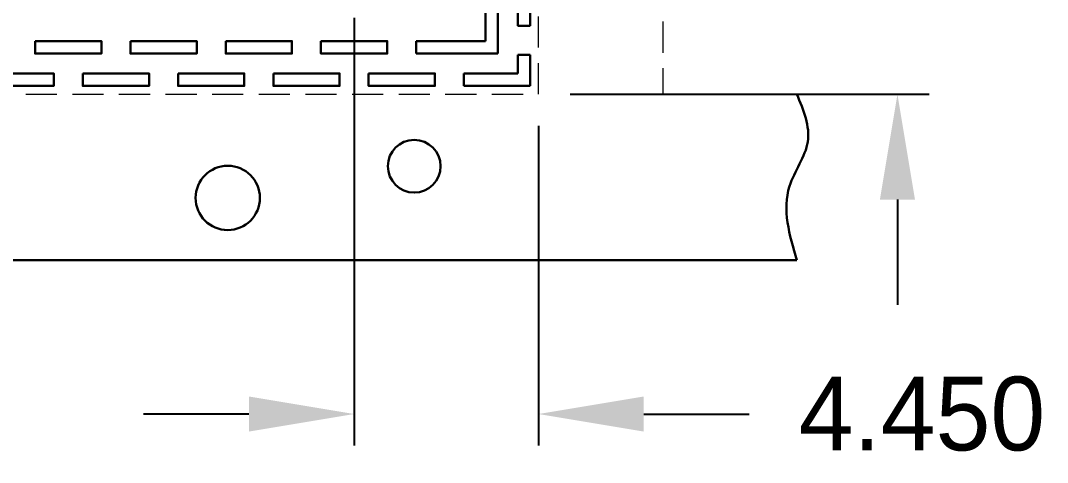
# Model space of a CAD drawing. Extents: x 1030 to 1169, y -270 to -166.
# Drawn here: x 1144.39 to 1169.17, y -266.96 to -256.31 of the extents above; entities that cross this region are included whole.
import ezdxf

# ---------------------------------------------------------------- set-up
doc = ezdxf.new("R2010")
doc.units = 0
doc.header["$LTSCALE"] = 3
doc.header["$MEASUREMENT"] = 0
doc.linetypes.add('HIDDEN', pattern=[0.375, 0.25, -0.125])
for name, color, linetype, lineweight in [('DIM', 4, 'Continuous', 13), ('HIDN', 6, 'HIDDEN', 15), ('OBJ', 3, 'Continuous', 30), ('OBJ1', 7, 'Continuous', 30)]:
    doc.layers.add(name, color=color, linetype=linetype, lineweight=lineweight)
doc.dimstyles.new('3DEC X 1', dxfattribs={"dimtxt": 1.778, "dimasz": 2.54, "dimexe": 0.762, "dimexo": 0.762, "dimgap": 0.762, "dimtad": 0, "dimdec": 3, "dimzin": 0, "dimdsep": 46, "dimtxsty": 'Standard', "dimcen": 0, "dimadec": 0, "dimazin": 0, "dimtfac": 1, "dimtdec": 3, "dimtofl": 0, "dimtmove": 0, "dimatfit": 3, "dimfxl": 1, "dimtolj": 1, "dimtzin": 0, "dimarcsym": 0})

# ---------------------------------------------------------------- blocks, each defined once
blk = doc.blocks.new('*D4')
at = {"layer": 'Defpoints', "color": 0, "transparency": 16777216}
for p in [(1588.991, -344.469), (1593.441, -347.069), (1588.991, -354.778)]:
    blk.add_point(p, dxfattribs=at)
at = {"layer": 'DIM', "color": 0, "lineweight": -2, "transparency": 16777216}
for p, q in [((1588.991, -345.231), (1588.991, -355.54)), ((1593.441, -347.831), (1593.441, -355.54)), ((1586.451, -354.778), (1583.911, -354.778)), ((1595.981, -354.778), (1598.521, -354.778))]:
    blk.add_line(p, q, dxfattribs=at)
at = {"layer": 'DIM', "color": 0, "transparency": 16777216}
for points in [[(1586.451, -354.355), (1586.451, -355.201), (1588.991, -354.778)], [(1595.981, -354.355), (1595.981, -355.201), (1593.441, -354.778)]]:
    blk.add_solid(points, dxfattribs=at)
at = {"layer": 'DIM', "color": 0, "transparency": 16777216, "insert": (1602.691, -354.778), "char_height": 1.778, "attachment_point": 5}
blk.add_mtext('\\A1;4.450', dxfattribs=at)
blk = doc.blocks.new('*D5')
at = {"layer": 'Defpoints', "color": 0, "transparency": 16777216}
for p in [(1589.991, -343.469), (1602.101, -343.469), (1593.441, -347.069)]:
    blk.add_point(p, dxfattribs=at)
at = {"layer": 'DIM', "color": 0, "lineweight": -2, "transparency": 16777216}
for p, q in [((1602.101, -340.929), (1602.101, -338.389)), ((1590.753, -343.469), (1602.863, -343.469)), ((1594.203, -347.069), (1602.863, -347.069)), ((1602.101, -349.609), (1602.101, -352.149))]:
    blk.add_line(p, q, dxfattribs=at)
at = {"layer": 'DIM', "color": 0, "transparency": 16777216}
for points in [[(1601.677, -340.929), (1602.524, -340.929), (1602.101, -343.469)], [(1601.677, -349.609), (1602.524, -349.609), (1602.101, -347.069)]]:
    blk.add_solid(points, dxfattribs=at)
at = {"layer": 'DIM', "color": 0, "transparency": 16777216, "insert": (1602.101, -334.367), "char_height": 1.778, "attachment_point": 5, "rotation": 90}
blk.add_mtext('\\A1;3.600', dxfattribs=at)

msp = doc.modelspace()

# ---------------------------------------------------------------- linework, layer by layer
at = {"layer": 'HIDN'}
for p, q in [((1159.8882, -191.0839), (1159.8882, -258.0839)), ((1159.8882, -258.0839), (1163.1194, -258.0839))]:
    msp.add_line(p, q, dxfattribs=at)
msp.add_lwpolyline([(1156.8882, -191.0839), (1039.8882, -191.0839), (1039.8882, -258.0839), (1156.8882, -258.0839)], close=True, dxfattribs=at)
at = {"layer": 'OBJ'}
msp.add_line((1163.1194, -262.0839), (1040.3882, -262.0839), dxfattribs=at)
for centre, radius in [((1153.8882, -259.8189), 0.635), ((1149.3882, -260.5839), 0.775)]:
    msp.add_circle(centre, radius, dxfattribs=at)
msp.add_open_spline([(1163.1194, -258.0839), (1163.2804, -258.4716), (1163.6007, -259.2429), (1162.6464, -260.4689), (1162.9408, -261.4742), (1163.1194, -262.0839)], degree=3, knots=[0, 0, 0, 0, 1.1739634, 2.3357547, 4.1264389, 4.1264389, 4.1264389, 4.1264389], dxfattribs=at)
at = {"layer": 'OBJ1'}
for p, q in [((1155.6062, -256.8019), (1155.6062, -255.9839)), ((1155.9062, -255.9839), (1155.9062, -257.1019)), ((1153.9382, -256.8019), (1155.6062, -256.8019)), ((1153.9382, -257.1019), (1153.9382, -256.8019)), ((1155.9062, -257.1019), (1153.9382, -257.1019)), ((1156.3882, -257.5839), (1156.3882, -257.1339)), ((1156.3882, -257.1339), (1156.6882, -257.1339)), ((1156.6882, -257.1339), (1156.6882, -257.8839)), ((1155.0882, -257.5839), (1156.3882, -257.5839)), ((1155.0882, -257.8839), (1155.0882, -257.5839)), ((1156.6882, -257.8839), (1155.0882, -257.8839))]:
    msp.add_line(p, q, dxfattribs=at)
for points in [[(1156.6882, -256.4339), (1156.3882, -256.4339), (1156.3882, -254.8339), (1156.6882, -254.8339)], [(1144.7382, -256.8019), (1146.3382, -256.8019), (1146.3382, -257.1019), (1144.7382, -257.1019)], [(1147.0382, -256.8019), (1148.6382, -256.8019), (1148.6382, -257.1019), (1147.0382, -257.1019)], [(1149.3382, -256.8019), (1150.9382, -256.8019), (1150.9382, -257.1019), (1149.3382, -257.1019)], [(1151.6382, -256.8019), (1153.2382, -256.8019), (1153.2382, -257.1019), (1151.6382, -257.1019)], [(1143.5882, -257.5839), (1145.1882, -257.5839), (1145.1882, -257.8839), (1143.5882, -257.8839)], [(1145.8882, -257.5839), (1147.4882, -257.5839), (1147.4882, -257.8839), (1145.8882, -257.8839)], [(1148.1882, -257.5839), (1149.7882, -257.5839), (1149.7882, -257.8839), (1148.1882, -257.8839)], [(1150.4882, -257.5839), (1152.0882, -257.5839), (1152.0882, -257.8839), (1150.4882, -257.8839)], [(1152.7882, -257.5839), (1154.3882, -257.5839), (1154.3882, -257.8839), (1152.7882, -257.8839)]]:
    msp.add_lwpolyline(points, close=True, dxfattribs=at)

# ---------------------------------------------------------------- dimensions: what is measured, and where the dimension line sits
at = {"layer": 'DIM'}
dim = msp.add_linear_dim(base=(1165.5478, -254.4839), p1=(1156.8882, -258.0839), p2=(1153.4382, -254.4839), angle=90, dimstyle='3DEC X 1', dxfattribs=at)
dim.commit()
dim.dimension.update_dxf_attribs({"geometry": '*D5', "text_midpoint": (1165.5478, -245.3822), "dimtype": 128, "insert": (-436.5529, 88.9852)})
dim = msp.add_linear_dim(base=(1152.4382, -265.7927), p1=(1156.8882, -258.0839), p2=(1152.4382, -255.4839), dimstyle='3DEC X 1', dxfattribs=at)
dim.commit()
dim.dimension.update_dxf_attribs({"geometry": '*D4', "text_midpoint": (1166.1381, -265.7927), "dimtype": 128, "insert": (-436.5529, 88.9852)})

doc.saveas('drawing.dxf')
